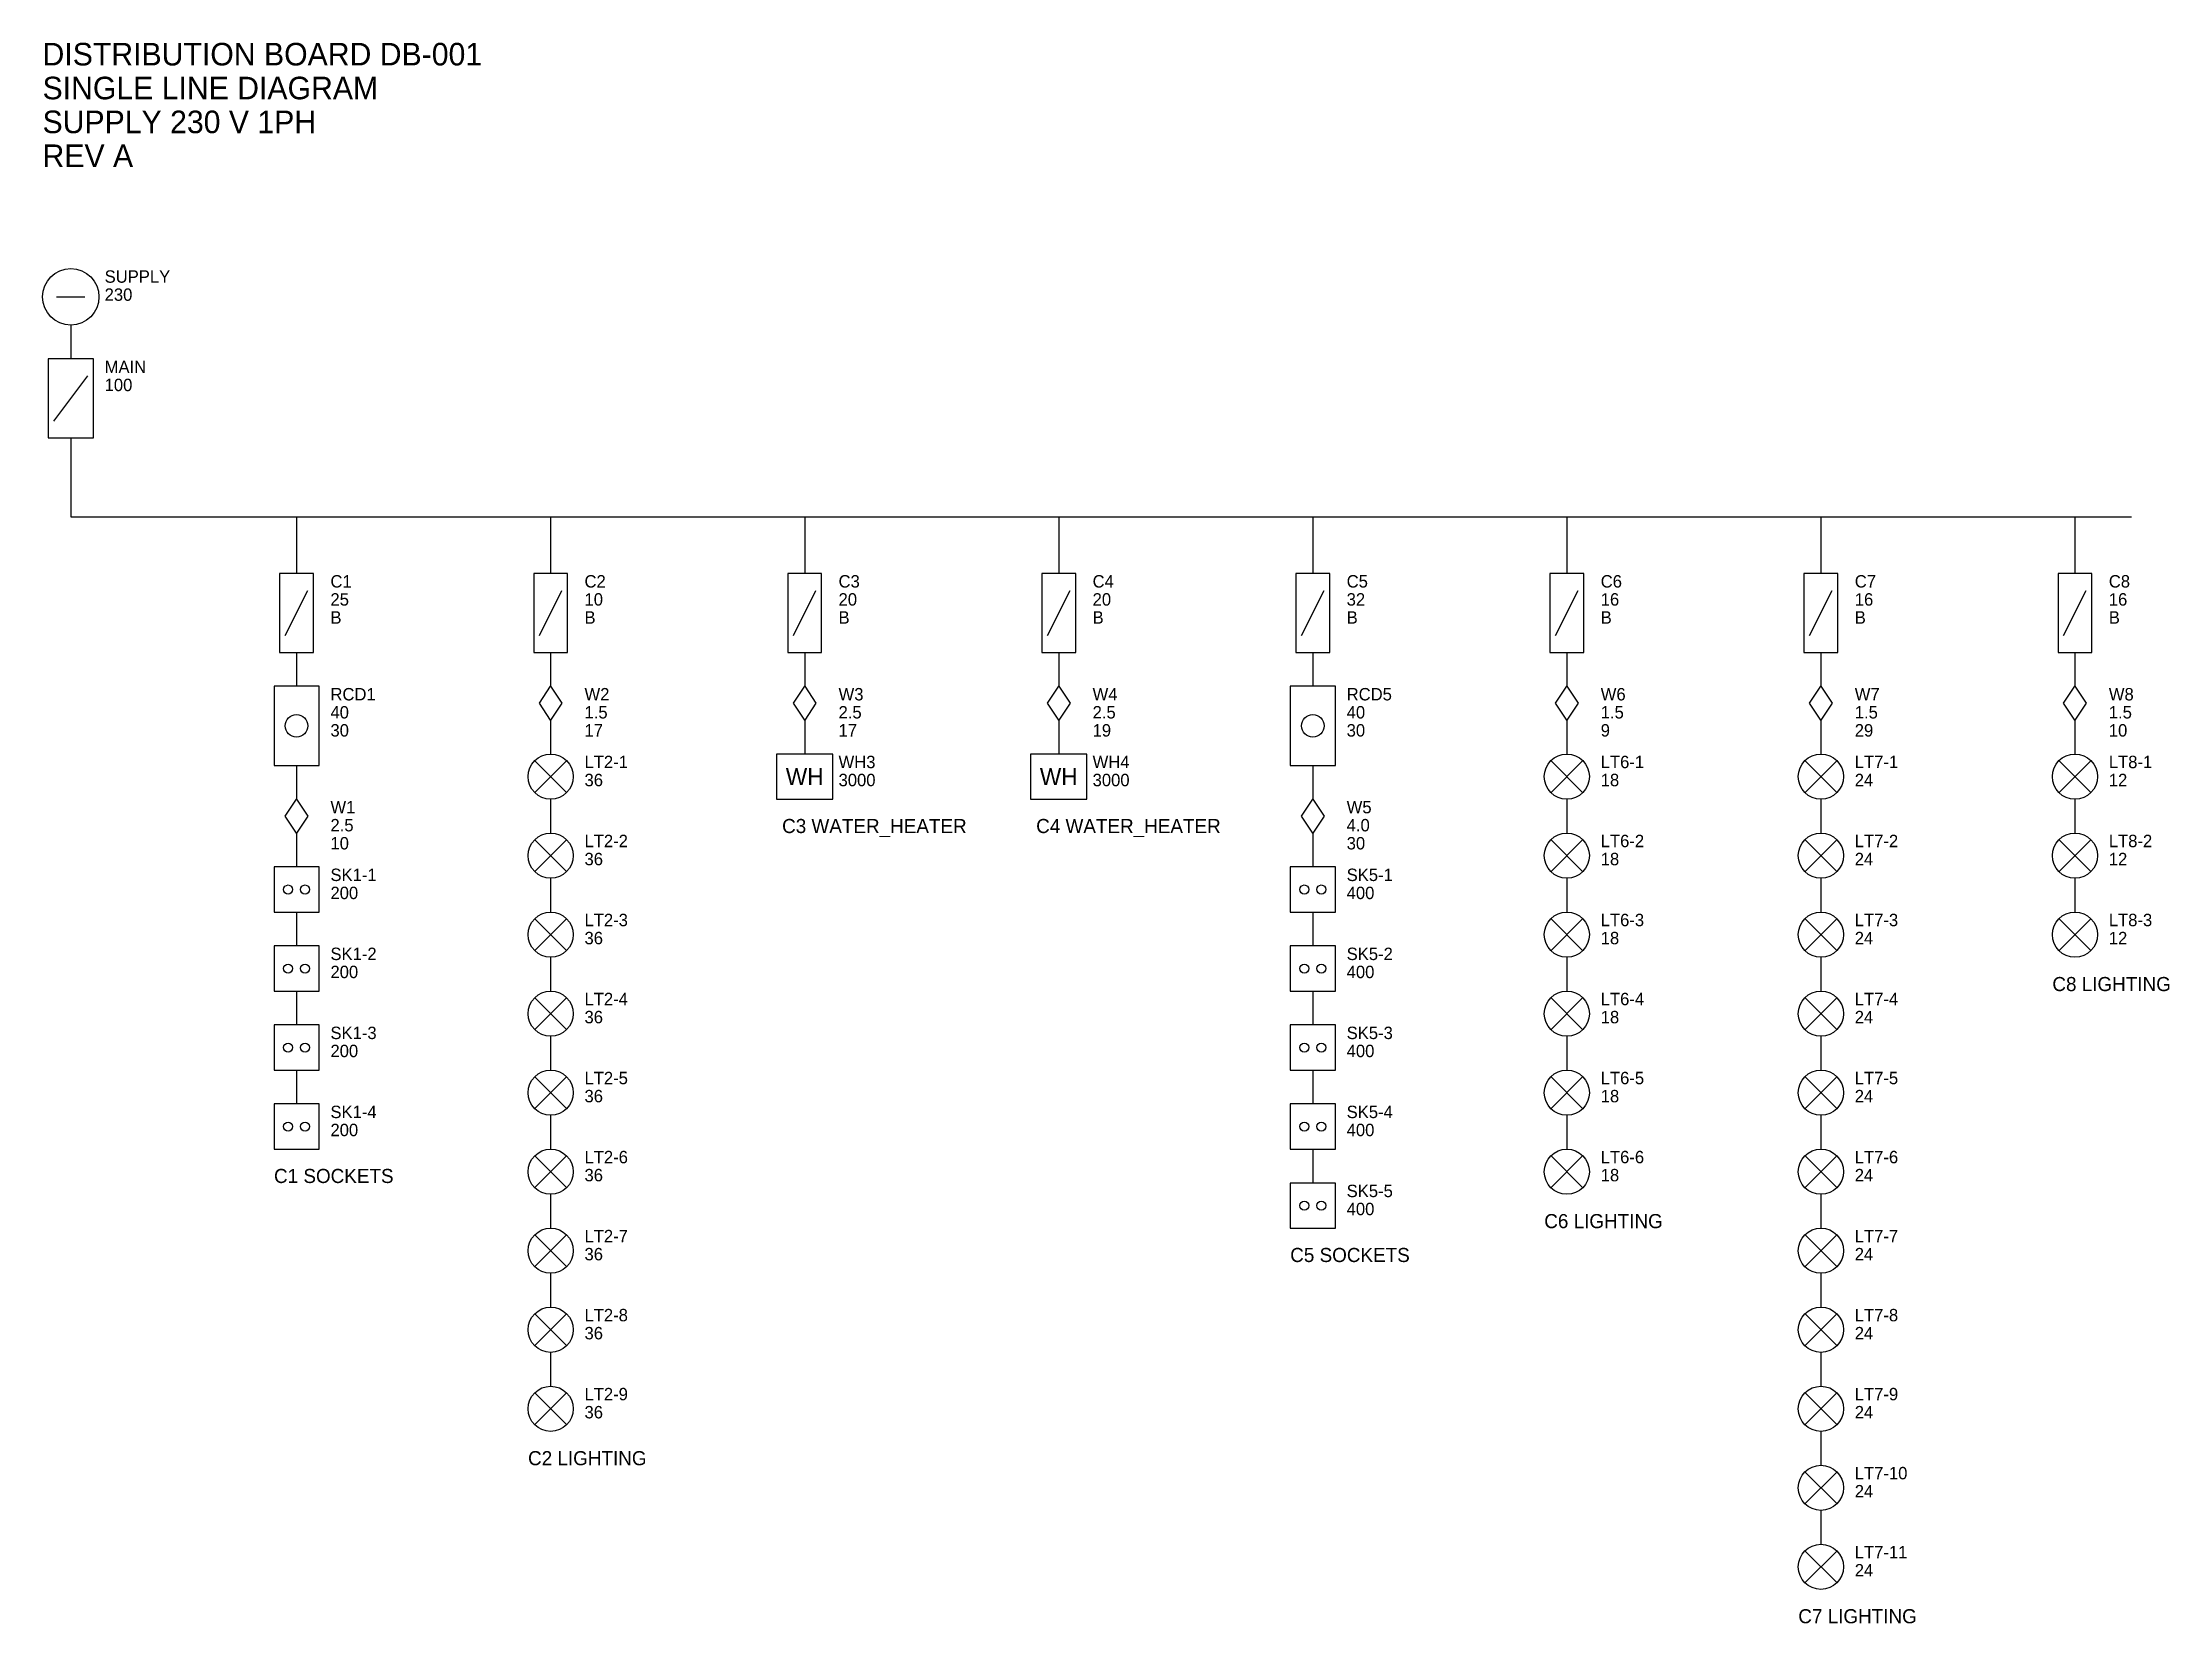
# Model space of a CAD drawing. Extents: x -45 to 332, y -196 to 84.
import ezdxf
from ezdxf.enums import TextEntityAlignment as Align

# ---------------------------------------------------------------- set-up
doc = ezdxf.new("R2010")
doc.units = 0
for name, color, linetype in [('ANNOTATION', 6, 'Continuous'), ('BUSBAR', 1, 'Continuous'), ('DEVICES', 7, 'Continuous'), ('LABELS', 170, 'Continuous'), ('LOADS', 3, 'Continuous'), ('TAGS', 8, 'Continuous'), ('WIRES', 5, 'Continuous')]:
    doc.layers.add(name, color=color, linetype=linetype)

# ---------------------------------------------------------------- blocks, each defined once
blk = doc.blocks.new('SUPPLY')
blk.add_line((-2.5, -5), (2.5, -5))
blk.add_circle((0, -5), 5)
at = {"layer": 'TAGS'}
for tag, p in [('VOLTAGE_V', (6, -5.7)), ('TAG', (6, -2.5))]:
    blk.add_attdef(tag, p, '', height=2.2, dxfattribs=at)
blk = doc.blocks.new('MAIN_SWITCH')
blk.add_line((-3, -11), (3, -3))
blk.add_lwpolyline([(-4, -14), (4, -14), (4, 0), (-4, 0)], close=True)
at = {"layer": 'TAGS'}
for tag, p in [('TAG', (6, -2.5)), ('RATING_A', (6, -5.7))]:
    blk.add_attdef(tag, p, '', height=2.2, dxfattribs=at)
blk = doc.blocks.new('MCB')
blk.add_line((-2, -11), (2, -3))
blk.add_lwpolyline([(-3, -14), (3, -14), (3, 0), (-3, 0)], close=True)
at = {"layer": 'TAGS'}
for tag, p in [('TAG', (6, -2.5)), ('RATING_A', (6, -5.7)), ('CURVE', (6, -8.9))]:
    blk.add_attdef(tag, p, '', height=2.2, dxfattribs=at)
blk = doc.blocks.new('RCD')
blk.add_lwpolyline([(-4, -14), (4, -14), (4, 0), (-4, 0)], close=True)
blk.add_circle((0, -7), 2)
at = {"layer": 'TAGS'}
for tag, p in [('TAG', (6, -2.5)), ('RATING_A', (6, -5.7)), ('SENS_MA', (6, -8.9))]:
    blk.add_attdef(tag, p, '', height=2.2, dxfattribs=at)
blk = doc.blocks.new('CABLE')
blk.add_lwpolyline([(0, 0), (2, -3), (0, -6), (-2, -3)], close=True)
at = {"layer": 'TAGS'}
for tag, p in [('TAG', (6, -2.5)), ('SIZE_SQMM', (6, -5.7)), ('LENGTH_M', (6, -8.9))]:
    blk.add_attdef(tag, p, '', height=2.2, dxfattribs=at)
blk = doc.blocks.new('SOCKET')
blk.add_lwpolyline([(-4, -8), (4, -8), (4, 0), (-4, 0)], close=True)
for centre in [(-1.5, -4), (1.5, -4)]:
    blk.add_circle(centre, 0.8)
at = {"layer": 'TAGS'}
for tag, p in [('TAG', (6, -2.5)), ('LOAD_W', (6, -5.7))]:
    blk.add_attdef(tag, p, '', height=2.2, dxfattribs=at)
blk = doc.blocks.new('LIGHT')
for p, q in [((-2.8, -1.2), (2.8, -6.8)), ((-2.8, -6.8), (2.8, -1.2))]:
    blk.add_line(p, q)
blk.add_circle((0, -4), 4)
at = {"layer": 'TAGS'}
for tag, p in [('TAG', (6, -2.5)), ('LOAD_W', (6, -5.7))]:
    blk.add_attdef(tag, p, '', height=2.2, dxfattribs=at)
blk = doc.blocks.new('WATER_HEATER')
blk.add_lwpolyline([(-5, -8), (5, -8), (5, 0), (-5, 0)], close=True)
blk.add_text('WH', height=3).set_placement((0, -4), align=Align.MIDDLE_CENTER)
at = {"layer": 'TAGS'}
for tag, p in [('TAG', (6, -2.5)), ('LOAD_W', (6, -5.7))]:
    blk.add_attdef(tag, p, '', height=2.2, dxfattribs=at)

msp = doc.modelspace()

# ---------------------------------------------------------------- linework, layer by layer
at = {"layer": 'BUSBAR'}
msp.add_line((-40, 0), (325, 0), dxfattribs=at)
at = {"layer": 'WIRES'}
for p, q in [((-40, 34), (-40, 28)), ((-40, 14), (-40, 0)), ((0, 0), (0, -10)), ((45, 0), (45, -10)), ((90, 0), (90, -10)), ((135, 0), (135, -10)), ((180, 0), (180, -10)), ((225, 0), (225, -10)), ((270, 0), (270, -10)), ((315, 0), (315, -10)), ((0, -24), (0, -30)), ((45, -24), (45, -30)), ((90, -24), (90, -30)), ((135, -24), (135, -30)), ((180, -24), (180, -30)), ((225, -24), (225, -30)), ((270, -24), (270, -30)), ((315, -24), (315, -30)), ((45, -36), (45, -42)), ((90, -36), (90, -42)), ((135, -36), (135, -42)), ((225, -36), (225, -42)), ((270, -36), (270, -42)), ((315, -36), (315, -42)), ((0, -44), (0, -50)), ((180, -44), (180, -50)), ((45, -50), (45, -56)), ((225, -50), (225, -56)), ((270, -50), (270, -56)), ((315, -50), (315, -56)), ((0, -56), (0, -62)), ((180, -56), (180, -62)), ((45, -64), (45, -70)), ((225, -64), (225, -70)), ((270, -64), (270, -70)), ((315, -64), (315, -70)), ((0, -70), (0, -76)), ((180, -70), (180, -76)), ((45, -78), (45, -84)), ((225, -78), (225, -84)), ((270, -78), (270, -84)), ((0, -84), (0, -90)), ((180, -84), (180, -90)), ((45, -92), (45, -98)), ((225, -92), (225, -98)), ((270, -92), (270, -98)), ((0, -98), (0, -104)), ((180, -98), (180, -104)), ((45, -106), (45, -112)), ((225, -106), (225, -112)), ((270, -106), (270, -112)), ((180, -112), (180, -118)), ((45, -120), (45, -126)), ((270, -120), (270, -126)), ((45, -134), (45, -140)), ((270, -134), (270, -140)), ((45, -148), (45, -154)), ((270, -148), (270, -154)), ((270, -162), (270, -168)), ((270, -176), (270, -182))]:
    msp.add_line(p, q, dxfattribs=at)

# ---------------------------------------------------------------- block references
at = {"layer": 'DEVICES'}
for name, p, values in [('SUPPLY', (-40, 44), {'TAG': 'SUPPLY', 'VOLTAGE_V': '230'}), ('MAIN_SWITCH', (-40, 28), {'TAG': 'MAIN', 'RATING_A': '100'}), ('MCB', (0, -10), {'TAG': 'C1', 'RATING_A': '25', 'CURVE': 'B'}), ('MCB', (45, -10), {'TAG': 'C2', 'RATING_A': '10', 'CURVE': 'B'}), ('MCB', (90, -10), {'TAG': 'C3', 'RATING_A': '20', 'CURVE': 'B'}), ('MCB', (135, -10), {'TAG': 'C4', 'RATING_A': '20', 'CURVE': 'B'}), ('MCB', (180, -10), {'TAG': 'C5', 'RATING_A': '32', 'CURVE': 'B'}), ('MCB', (225, -10), {'TAG': 'C6', 'RATING_A': '16', 'CURVE': 'B'}), ('MCB', (270, -10), {'TAG': 'C7', 'RATING_A': '16', 'CURVE': 'B'}), ('MCB', (315, -10), {'TAG': 'C8', 'RATING_A': '16', 'CURVE': 'B'}), ('RCD', (0, -30), {'TAG': 'RCD1', 'RATING_A': '40', 'SENS_MA': '30'}), ('CABLE', (45, -30), {'TAG': 'W2', 'SIZE_SQMM': '1.5', 'LENGTH_M': '17'}), ('CABLE', (90, -30), {'TAG': 'W3', 'SIZE_SQMM': '2.5', 'LENGTH_M': '17'}), ('CABLE', (135, -30), {'TAG': 'W4', 'SIZE_SQMM': '2.5', 'LENGTH_M': '19'}), ('RCD', (180, -30), {'TAG': 'RCD5', 'RATING_A': '40', 'SENS_MA': '30'}), ('CABLE', (225, -30), {'TAG': 'W6', 'SIZE_SQMM': '1.5', 'LENGTH_M': '9'}), ('CABLE', (270, -30), {'TAG': 'W7', 'SIZE_SQMM': '1.5', 'LENGTH_M': '29'}), ('CABLE', (315, -30), {'TAG': 'W8', 'SIZE_SQMM': '1.5', 'LENGTH_M': '10'}), ('CABLE', (0, -50), {'TAG': 'W1', 'SIZE_SQMM': '2.5', 'LENGTH_M': '10'}), ('CABLE', (180, -50), {'TAG': 'W5', 'SIZE_SQMM': '4.0', 'LENGTH_M': '30'})]:
    msp.add_blockref(name, p, dxfattribs=at).add_auto_attribs(values)
at = {"layer": 'LOADS'}
for name, p, values in [('LIGHT', (45, -42), {'TAG': 'LT2-1', 'LOAD_W': '36'}), ('WATER_HEATER', (90, -42), {'TAG': 'WH3', 'LOAD_W': '3000'}), ('WATER_HEATER', (135, -42), {'TAG': 'WH4', 'LOAD_W': '3000'}), ('LIGHT', (225, -42), {'TAG': 'LT6-1', 'LOAD_W': '18'}), ('LIGHT', (270, -42), {'TAG': 'LT7-1', 'LOAD_W': '24'}), ('LIGHT', (315, -42), {'TAG': 'LT8-1', 'LOAD_W': '12'}), ('LIGHT', (45, -56), {'TAG': 'LT2-2', 'LOAD_W': '36'}), ('LIGHT', (225, -56), {'TAG': 'LT6-2', 'LOAD_W': '18'}), ('LIGHT', (270, -56), {'TAG': 'LT7-2', 'LOAD_W': '24'}), ('LIGHT', (315, -56), {'TAG': 'LT8-2', 'LOAD_W': '12'}), ('SOCKET', (0, -62), {'TAG': 'SK1-1', 'LOAD_W': '200'}), ('SOCKET', (180, -62), {'TAG': 'SK5-1', 'LOAD_W': '400'}), ('LIGHT', (45, -70), {'TAG': 'LT2-3', 'LOAD_W': '36'}), ('LIGHT', (225, -70), {'TAG': 'LT6-3', 'LOAD_W': '18'}), ('LIGHT', (270, -70), {'TAG': 'LT7-3', 'LOAD_W': '24'}), ('LIGHT', (315, -70), {'TAG': 'LT8-3', 'LOAD_W': '12'}), ('SOCKET', (0, -76), {'TAG': 'SK1-2', 'LOAD_W': '200'}), ('SOCKET', (180, -76), {'TAG': 'SK5-2', 'LOAD_W': '400'}), ('LIGHT', (45, -84), {'TAG': 'LT2-4', 'LOAD_W': '36'}), ('LIGHT', (225, -84), {'TAG': 'LT6-4', 'LOAD_W': '18'}), ('LIGHT', (270, -84), {'TAG': 'LT7-4', 'LOAD_W': '24'}), ('SOCKET', (0, -90), {'TAG': 'SK1-3', 'LOAD_W': '200'}), ('SOCKET', (180, -90), {'TAG': 'SK5-3', 'LOAD_W': '400'}), ('LIGHT', (45, -98), {'TAG': 'LT2-5', 'LOAD_W': '36'}), ('LIGHT', (225, -98), {'TAG': 'LT6-5', 'LOAD_W': '18'}), ('LIGHT', (270, -98), {'TAG': 'LT7-5', 'LOAD_W': '24'}), ('SOCKET', (0, -104), {'TAG': 'SK1-4', 'LOAD_W': '200'}), ('SOCKET', (180, -104), {'TAG': 'SK5-4', 'LOAD_W': '400'}), ('LIGHT', (45, -112), {'TAG': 'LT2-6', 'LOAD_W': '36'}), ('LIGHT', (225, -112), {'TAG': 'LT6-6', 'LOAD_W': '18'}), ('LIGHT', (270, -112), {'TAG': 'LT7-6', 'LOAD_W': '24'}), ('SOCKET', (180, -118), {'TAG': 'SK5-5', 'LOAD_W': '400'}), ('LIGHT', (45, -126), {'TAG': 'LT2-7', 'LOAD_W': '36'}), ('LIGHT', (270, -126), {'TAG': 'LT7-7', 'LOAD_W': '24'}), ('LIGHT', (45, -140), {'TAG': 'LT2-8', 'LOAD_W': '36'}), ('LIGHT', (270, -140), {'TAG': 'LT7-8', 'LOAD_W': '24'}), ('LIGHT', (45, -154), {'TAG': 'LT2-9', 'LOAD_W': '36'}), ('LIGHT', (270, -154), {'TAG': 'LT7-9', 'LOAD_W': '24'}), ('LIGHT', (270, -168), {'TAG': 'LT7-10', 'LOAD_W': '24'}), ('LIGHT', (270, -182), {'TAG': 'LT7-11', 'LOAD_W': '24'})]:
    msp.add_blockref(name, p, dxfattribs=at).add_auto_attribs(values)

# ---------------------------------------------------------------- texts
at = {"layer": 'ANNOTATION'}
for s, p in [('DISTRIBUTION BOARD DB-001', (-45, 80)), ('SINGLE LINE DIAGRAM', (-45, 74)), ('SUPPLY 230 V 1PH', (-45, 68)), ('REV A', (-45, 62))]:
    msp.add_text(s, height=4, dxfattribs=at).set_placement(p)
at = {"layer": 'LABELS'}
for s, p in [('C3 WATER_HEATER', (86, -56)), ('C4 WATER_HEATER', (131, -56)), ('C8 LIGHTING', (311, -84)), ('C1 SOCKETS', (-4, -118)), ('C6 LIGHTING', (221, -126)), ('C5 SOCKETS', (176, -132)), ('C2 LIGHTING', (41, -168)), ('C7 LIGHTING', (266, -196))]:
    msp.add_text(s, height=2.5, dxfattribs=at).set_placement(p)

doc.saveas('drawing.dxf')
